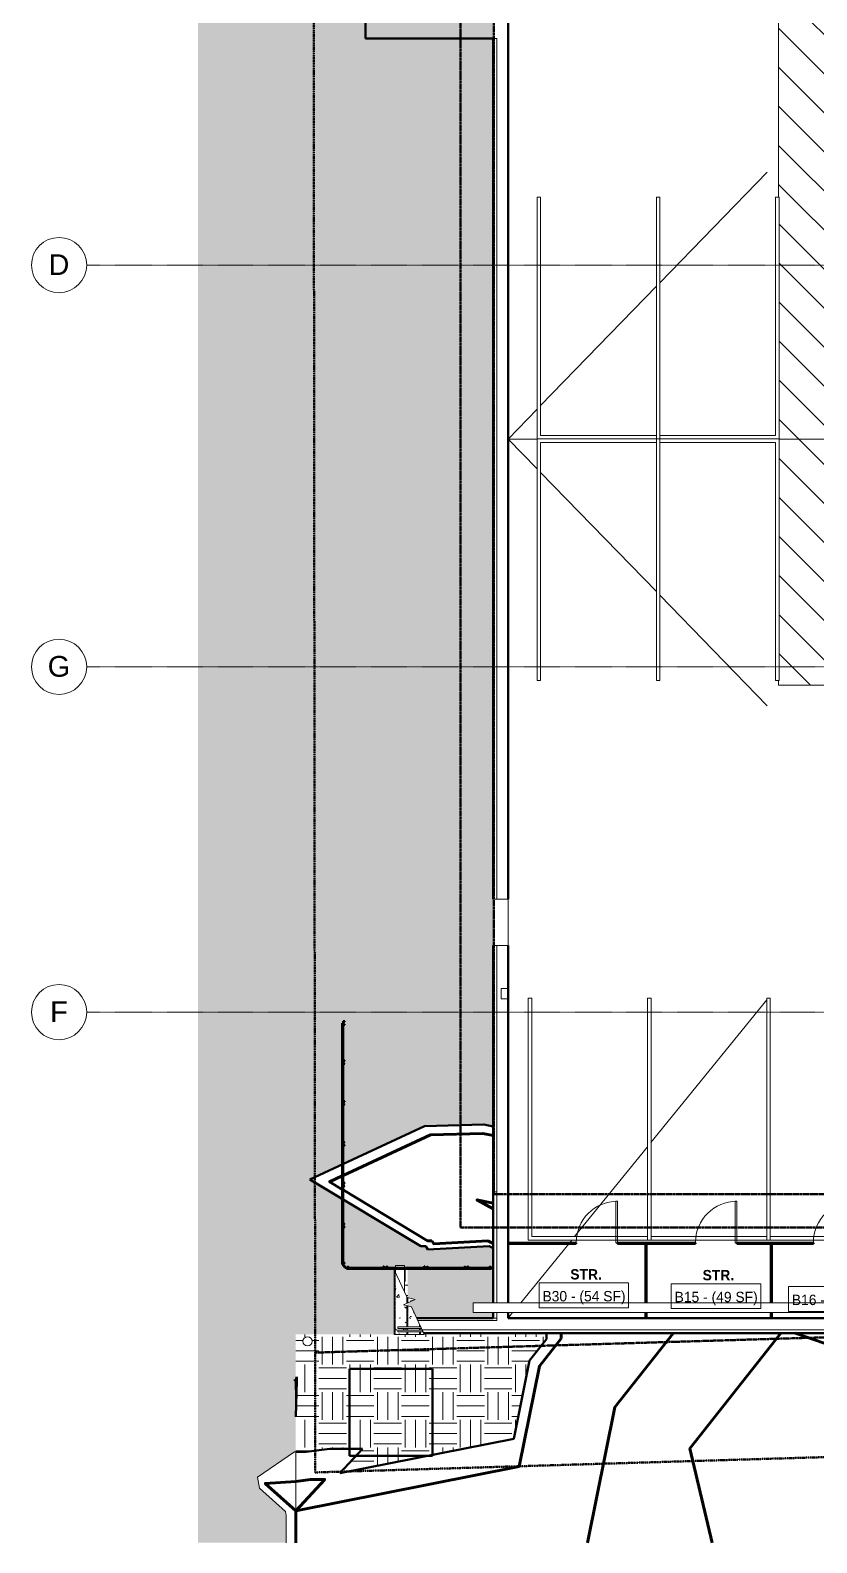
# Model space of a CAD drawing. Header units: inches. Extents: x -4235 to -464, y 9706 to 12365.
# Drawn here: x -4235 to -3551, y 9706 to 11020 of the extents above; entities that cross this region are included whole.
import ezdxf

# ---------------------------------------------------------------- set-up
doc = ezdxf.new("R2010")
doc.units = ezdxf.units.IN
doc.header["$MEASUREMENT"] = 0
for name, pattern in [('Dash 1_16_', [0.125, 0.0625, -0.0625]), ('Double Dash 3_8_', [1, 0.375, -0.125, 0.125, -0.125, 0.125, -0.125]), ('Grid Line 1_2_', [0.875, 0.5, -0.125, 0.125, -0.125]), ('Overhead 1_16_', [0.101562, 0.0625, -0.039062])]:
    doc.linetypes.add(name, pattern=pattern)
for name, color, linetype, lineweight in [('0-1', 7, 'Continuous', 5), ('0-2', 7, 'Continuous', 9), ('A-AREA-IDEN', 2, 'Continuous', 9), ('A-DOOR-2', 7, 'Continuous', 9), ('A-FLOR-1', 7, 'Continuous', 9), ('A-FLOR-4', 71, 'Continuous', 13), ('A-FLOR-5', 192, 'Continuous', 9), ('A-FLOR-7', 192, 'Continuous', 50), ('A-FLOR-HRAL', 11, 'Continuous', 9), ('A-FLOR-PATT-1', 9, 'Continuous', 9), ('A-GENM-1', 7, 'Continuous', 9), ('A-GLAZ-CURT', 52, 'Continuous', 9), ('A-GLAZ-CURT-1', 52, 'Continuous', 50), ('A-GLAZ-CWMG', 51, 'Continuous', 9), ('A-GLAZ-CWMG-4', 51, 'Continuous', 50), ('A-WALL', 113, 'Continuous', 13), ('C-BLDG-PADS-1', 10, 'Continuous', 9), ('C-PROP-LINE', 91, 'Double Dash 3_8_', 50), ('C-PROP-LINE-1', 91, 'Dash 1_16_', 50), ('C-TOPO', 7, 'Continuous', 9), ('C-TOPO-1', 9, 'Continuous', 9), ('C-TOPO-2', 250, 'Continuous', 50), ('C-TOPO-3', 10, 'Continuous', 9), ('C-TOPO-4', 254, 'Continuous', 9), ('C-TOPO-MAJR-1', 253, 'Continuous', 70), ('E-FIRE', 2, 'Continuous', 9), ('E-LITE-EQPM', 33, 'Continuous', 9), ('P-PIPE-1', 7, 'Continuous', 9), ('S-FNDN-1', 250, 'Continuous', 50), ('S-FNDN-2', 254, 'Continuous', 9), ('S-FNDN-3', 10, 'Continuous', 9), ('S-FNDN-5', 32, 'Continuous', 50), ('S-FNDN-6', 32, 'Continuous', 9), ('S-GRID-1', 1, 'Grid Line 1_2_', 9), ('S-GRID-IDEN', 1, 'Continuous', 9), ('S-STRS', 31, 'Continuous', 9), ('S-STRS-6', 9, 'Continuous', 9), ('S-STRS-7', 31, 'Overhead 1_16_', 9), ('S-STRS-MBND', 31, 'Continuous', 9)]:
    doc.layers.add(name, color=color, linetype=linetype, lineweight=lineweight)
doc.styles.add('Arial', font='arial.ttf', dxfattribs={"height": 18})
doc.styles.add('Century Gothic', font='ufonts.com_century-gothic.ttf', dxfattribs={"height": 9})
doc.styles.add('Century Gothic_B', font='GOTHICB.TTF', dxfattribs={"height": 9})
pattern_1 = [(0, (0, 0), (24, 24), [24, -24]), (0, (0, 9), (24, 24), [24, -24]), (0, (0, 18), (24, 24), [24, -24]), (90, (3, 21), (-24, 24), [24, -24]), (90, (12, 21), (-24, 24), [24, -24]), (90, (21, 21), (-24, 24), [24, -24])]
pattern_2 = [(50, (0, 0), (27.5427, -2.40992), [2.88, -31.68]), (355, (0, 0), (-5.327844, 28.884266), [2.304, -25.344]), (100.451, (2.295, -0.2), (22.215316, 26.47393), [2.448, -26.924]), (46.184, (0, 7.68), (40.98187, -6.35642), [4.32, -47.52]), (96.636, (3.415, 7.15), (35.89075, 37.40619), [3.671, -40.386]), (351.184, (0, 7.68), (35.89097, 37.40622), [3.456, -38.016]), (21, (3.84, 5.76), (22.921036, -15.46073), [2.88, -31.68]), (326, (3.84, 5.76), (9.34353, 27.84574), [2.304, -25.344]), (71.451, (5.75, 4.472), (32.26477, 12.38442), [2.448, -26.924]), (37.5, (0, 0), (0.466855, 12.782707), [1.267, -23.77, 1.267, -24.461, -25.44]), (37.5, (0, 0), (0.466855, 12.782707), [-50.765, 1.267, -24.173]), (7.5, (0, 0), (10.10159, 15.14509), [1.267, -13.402, 1.267, -23.194, -9.696]), (7.5, (0, 0), (10.10159, 15.14509), [-39.13, 1.267, -8.429]), (327.5, (-8.563, 0), (20.499161, -0.86578), [1.267, -8.333, 1.267, -28.685, -39.744]), (327.5, (-8.563, 0), (20.499161, -0.86578), [-39.552, 1.267, -38.477]), (317.5, (-12.403, 0), (22.39478, 3.844288), [1.267, -11.213, 1.267, -18.624, -28.224]), (317.5, (-12.403, 0), (22.39478, 3.844288), [-32.371, 1.267, -26.957])]

# ---------------------------------------------------------------- blocks, each defined once
blk = doc.blocks.new('CTR  - Topography_rvt-1-BACKGROUND - BASEMENT')
at = {"layer": 'C-TOPO-1'}
h = blk.add_hatch(dxfattribs=at)
h.set_pattern_fill('FP_1', color=256, style=0, pattern_type=2)
h.set_pattern_definition(pattern_1)
h.paths.add_polyline_path([(-3918.3, 9943.2), (-3917.3, 9941), (-3917.3, 9943.2)], flags=0)
h.paths.add_polyline_path([(-4064.2, 9706.2), (-4012.4, 9706.2), (-4012.4, 9729.9), (-4012.8, 9733.3), (-4035.5, 9753.6), (-4037.2, 9763.1), (-4004.9, 9785.2), (-4004, 9785.2), (-4004, 9815.7), (-4004.4, 9846.5), (-4005.6, 9847.6), (-4004, 9847.6), (-4004, 9887.2), (-3918.3, 9887.2), (-3918.3, 9943.2), (-4004.2, 9943.2), (-4004.2, 10159.2), (-3957.2, 10159.2), (-3957.2, 10215.2), (-4004.2, 10215.2), (-4004.2, 10819), (-3945.2, 10819), (-3945.2, 10875), (-4004.2, 10875), (-4004.2, 11253), (-3943.3, 11253), (-3943.3, 11231.1), (-3883.3, 11231.1), (-3883.3, 11311), (-3949.1, 11311), (-3949.1, 11435), (-4004.2, 11435), (-4004.2, 11548.6), (-3832.3, 11548.6), (-3832.3, 11835.2), (-3902.7, 11835.2), (-3902.7, 12112.6), (-4004.2, 12112.6), (-4004.2, 12148.8), (-4002.3, 12169.7), (-3996.9, 12189.9), (-3988.1, 12208.8), (-3976.1, 12226), (-3961.3, 12240.8), (-3944.2, 12252.8), (-3925.2, 12261.6), (-3905, 12267), (-3884.2, 12268.8), (-3687.3, 12268.8), (-3687.3, 12224.4), (-3631.3, 12224.4), (-3631.3, 12268.8), (-3144.3, 12268.8), (-3144.3, 12224.4), (-3088.3, 12224.4), (-3088.3, 12268.8), (-2716.3, 12268.8), (-2716.3, 12224.4), (-2632.3, 12224.4), (-2632.3, 12268.8), (-2360.9, 12268.8), (-2360.9, 12224.4), (-2304.9, 12224.4), (-2304.9, 12268.8), (-1999.3, 12268.8), (-1999.3, 12141.4), (-1943.3, 12141.4), (-1943.3, 12268.8), (-501, 12268.8), (-501, 12364.8), (-552.8, 12364.8), (-552.8, 12328.6), (-4004.2, 12328.6), (-4004.2, 12364.8), (-4064.2, 12364.8), (-4064.2, 12328.6), (-4089, 12328.6), (-4089, 12268.6), (-4064.2, 12268.6), (-4064.2, 11771.4), (-4089, 11771.4), (-4089, 11551.6), (-4064.2, 11551.6), (-4064.2, 9729.3)], flags=0)
h = blk.add_hatch(dxfattribs=at)
h.set_pattern_fill('FP_1', color=256, style=0, pattern_type=2)
h.set_pattern_definition(pattern_1)
h.paths.add_polyline_path([(-4089, 9706.2), (-4064.2, 9706.2), (-4064.2, 11551.6), (-4089, 11551.6), (-4089, 9707.1)], flags=0)
h = blk.add_hatch(dxfattribs=at)
h.set_pattern_fill('FP_1', color=256, style=0, pattern_type=2)
h.set_pattern_definition(pattern_1)
h.paths.add_polyline_path([(-3892.7, 9901.2), (-3832.3, 9901.2), (-3832.3, 9906.1), (-3849.7, 9906.1), (-3849.7, 9906.6), (-3849.7, 9910.4), (-3849.7, 9914.7), (-3832.3, 9914.7), (-3832.3, 9962.1), (-3835.7, 9963.9), (-3889, 9960.9), (-3891, 9963.8), (-3895.2, 9963.9), (-3991.6, 10021.9), (-3892.1, 10068), (-3840.6, 10069.5), (-3832.3, 10067.8), (-3832.3, 11548.6), (-4004.2, 11548.6), (-4004.2, 11435), (-3949.1, 11435), (-3949.1, 11311), (-3883.3, 11311), (-3883.3, 11231.1), (-3943.3, 11231.1), (-3943.3, 11253), (-4004.2, 11253), (-4004.2, 10875), (-3945.2, 10875), (-3945.2, 10819), (-4004.2, 10819), (-4004.2, 10215.2), (-3957.2, 10215.2), (-3957.2, 10159.2), (-4004.2, 10159.2), (-4004.2, 9943.2), (-3917.3, 9943.2), (-3917.3, 9947.2), (-3909.3, 9947.2), (-3909.3, 9943.2), (-3906.6, 9943.2), (-3906.6, 9919.1), (-3900.2, 9917.6), (-3906.6, 9914.6), (-3906.6, 9911.9), (-3903.4, 9911.1), (-3898.7, 9901.2), (-3896.3, 9901.2)], flags=0)
h = blk.add_hatch(dxfattribs=at)
h.set_pattern_fill('FP_1', color=256, style=0, pattern_type=2)
h.set_pattern_definition(pattern_1)
h.paths.add_polyline_path([(-3906.6, 9911.9), (-3906.6, 9914.6), (-3909.3, 9913.3), (-3909.3, 9912.6), (-3907.3, 9912.1)], flags=0)
h.paths.add_polyline_path([(-3906.6, 9919.1), (-3906.6, 9943.2), (-3909.3, 9943.2), (-3909.3, 9923.8), (-3907.2, 9919.3)], flags=0)
h = blk.add_hatch(dxfattribs=at)
h.set_pattern_fill('FP_1', color=256, style=0, pattern_type=2)
h.set_pattern_definition(pattern_1)
h.paths.add_polyline_path([(-3965.6, 9766.7), (-3814.4, 9796.6), (-3800.8, 9864.5), (-3786.1, 9883.1), (-3786.1, 9888.2), (-3892.7, 9888.2), (-3892.2, 9887.2), (-4004, 9887.2), (-4004, 9847.6), (-4002.9, 9850.3), (-4004, 9815.7), (-4004, 9785.2), (-3994.9, 9785.2), (-3974.2, 9787.9), (-3945.9, 9787.9)], flags=0)
h.paths.add_polyline_path([(-3993.7, 9877.2), (-3994.8, 9877.4), (-3995.7, 9877.7), (-3996.5, 9878.4), (-3997.2, 9879.2), (-3997.6, 9880.2), (-3997.7, 9881.2), (-3997.6, 9882.2), (-3997.2, 9883.2), (-3996.5, 9884), (-3995.7, 9884.7), (-3994.8, 9885.1), (-3993.7, 9885.2), (-3992.6, 9885), (-3991.7, 9884.7), (-3990.9, 9884), (-3990.3, 9883.2), (-3989.9, 9882.2), (-3989.7, 9881.2), (-3989.9, 9880.2), (-3990.3, 9879.2), (-3990.9, 9878.4), (-3991.7, 9877.7), (-3992.7, 9877.3)], flags=0)
at = {"layer": 'C-BLDG-PADS-1'}
for p, q in [((-3832.3, 10165.7), (-3832.3, 10067.8)), ((-3909.3, 9947.2), (-3917.3, 9947.2)), ((-3917.3, 9947.2), (-3917.3, 9944.9)), ((-3917.3, 9944.2), (-3917.3, 9941)), ((-3892.7, 9888.2), (-3291.9, 9888.2))]:
    blk.add_line(p, q, dxfattribs=at)
at = {"layer": 'C-TOPO'}
for p, q in [((-3892.1, 10068), (-3991.6, 10021.9)), ((-3840.6, 10069.5), (-3892.1, 10068)), ((-3840.6, 10069.5), (-3832.3, 10067.8)), ((-3895.2, 9963.9), (-3991.6, 10021.9)), ((-3891, 9963.8), (-3895.2, 9963.9)), ((-3889, 9960.9), (-3891, 9963.8)), ((-3835.7, 9963.9), (-3889, 9960.9)), ((-3832.3, 9962.1), (-3835.7, 9963.9)), ((-3800.8, 9864.5), (-3786.1, 9883.1)), ((-3786.1, 9883.1), (-3786.1, 9888.2)), ((-3800.8, 9864.5), (-3814.4, 9796.6)), ((-4005.6, 9847.6), (-4004, 9847.6)), ((-4005.6, 9847.6), (-4004.4, 9846.5)), ((-4004.4, 9846.5), (-4004, 9815.7)), ((-4002.9, 9850.3), (-4004, 9847.6)), ((-4004, 9846.7), (-4004, 9847.6)), ((-4004, 9847.6), (-4004, 9846.7)), ((-4003, 9847.1), (-4004, 9815.7)), ((-4004, 9846.7), (-4004, 9815.7)), ((-4004, 9846.7), (-4004, 9815.7)), ((-4003, 9847.3), (-4002.9, 9850.3)), ((-4003, 9847.3), (-4003, 9847.1)), ((-3814.4, 9796.6), (-3965.6, 9766.7)), ((-4004.9, 9785.2), (-4037.2, 9763.1)), ((-4004.9, 9785.2), (-4004, 9785.2)), ((-3994.9, 9785.2), (-4004, 9785.2)), ((-4004, 9774.2), (-4004, 9785.2)), ((-4004, 9774.2), (-4004, 9785.2)), ((-3974.2, 9787.9), (-3994.9, 9785.2)), ((-3945.9, 9787.9), (-3974.2, 9787.9)), ((-3965.6, 9766.7), (-3945.9, 9787.9)), ((-4004, 9740.5), (-4004, 9774.2)), ((-4004, 9774.2), (-4004, 9740.5)), ((-4037.2, 9763.1), (-4035.5, 9753.6)), ((-4012.8, 9733.3), (-4035.5, 9753.6)), ((-4004, 9734), (-4004, 9740.5)), ((-4004, 9740.5), (-4004, 9734)), ((-4012.4, 9729.9), (-4012.8, 9733.3)), ((-4012.4, 9706.2), (-4012.4, 9729.9)), ((-4004, 9706.2), (-4004, 9734)), ((-4004, 9706.2), (-4004, 9734))]:
    blk.add_line(p, q, dxfattribs=at)
at = {"layer": 'C-TOPO-2'}
for p, q in [((-3991.6, 10021.9), (-3892.1, 10068)), ((-3892.1, 10068), (-3840.6, 10069.5)), ((-3840.6, 10069.5), (-3832.3, 10067.8)), ((-3895.2, 9963.9), (-3991.6, 10021.9)), ((-3891, 9963.8), (-3895.2, 9963.9)), ((-3889, 9960.9), (-3891, 9963.8)), ((-3835.7, 9963.9), (-3889, 9960.9)), ((-3832.3, 9962.1), (-3835.7, 9963.9)), ((-3786.1, 9883.1), (-3800.8, 9864.5)), ((-3786.1, 9888.2), (-3786.1, 9883.1)), ((-3800.8, 9864.5), (-3814.4, 9796.6)), ((-4002.9, 9850.3), (-4004, 9847.6)), ((-4004, 9815.7), (-4003, 9847.1)), ((-4003, 9847.3), (-4002.9, 9850.3)), ((-4003, 9847.1), (-4003, 9847.3)), ((-3814.4, 9796.6), (-3965.6, 9766.7)), ((-3994.9, 9785.2), (-4004, 9785.2)), ((-3974.2, 9787.9), (-3994.9, 9785.2)), ((-3945.9, 9787.9), (-3974.2, 9787.9)), ((-3965.6, 9766.7), (-3945.9, 9787.9))]:
    blk.add_line(p, q, dxfattribs=at)
at = {"layer": 'C-TOPO-3'}
for p, q in [((-3662.3, 9888.2), (-3689.3, 9888.2)), ((-3582.2, 9888.2), (-3662.3, 9888.2)), ((-3579.1, 9888.2), (-3582.2, 9888.2)), ((-3579.1, 9888.2), (-3569.7, 9888.2)), ((-3432.7, 9888.2), (-3569.7, 9888.2))]:
    blk.add_line(p, q, dxfattribs=at)
at = {"layer": 'C-TOPO-4'}
for p, q in [((-3832.3, 10067.8), (-3832.3, 9998)), ((-3832.3, 9962.1), (-3832.3, 9998)), ((-3689.3, 9888.2), (-3786.1, 9888.2))]:
    blk.add_line(p, q, dxfattribs=at)
at = {"layer": 'C-TOPO-MAJR-1'}
for p, q in [((-3837, 9968.6), (-3832.3, 9966.2)), ((-3773.2, 9883.7), (-3773.2, 9888.2)), ((-3676.3, 9888.2), (-3676.3, 9887.6)), ((-3391.1, 9826.6), (-3569.7, 9888.2)), ((-4004, 9734), (-3809.6, 9772.5))]:
    blk.add_line(p, q, dxfattribs=at)
at = {"layer": 'C-TOPO-MAJR-1', "flags": 128}
for points in [[(-3832.3, 10060), (-3841.3, 10061.8), (-3886.8, 10060.5), (-3962.8, 10025.2)], [(-3963.6, 10024.9), (-3974.5, 10019.8), (-3963.6, 10013.2)], [(-3962.8, 10012.8), (-3889.5, 9968.6), (-3885.8, 9968.5)], [(-3832.3, 10001.1), (-3846.5, 10004), (-3832.3, 9996.4)], [(-3885.8, 9968.5), (-3884, 9966), (-3837, 9968.6)], [(-3809.6, 9772.5), (-3792.1, 9859.7), (-3773.2, 9883.7)], [(-3676.3, 9887.6), (-3726.7, 9823.9), (-3750.3, 9706.2)], [(-3582.2, 9888.2), (-3661.3, 9788), (-3642.1, 9706.2)], [(-4004, 9706.2), (-4004, 9734), (-4030.5, 9757.7), (-4004, 9759.5)], [(-4004, 9706.2), (-4004, 9734), (-3978.7, 9761.2), (-3991, 9761.2), (-4004, 9759.5)]]:
    blk.add_lwpolyline(points, dxfattribs=at)
blk = doc.blocks.new('Parking_Stall_Multiple - STANDARD-2216199-BACKGROUND - BASEMENT')
at = {"layer": 'A-GENM-1'}
for p, q in [((210, 314), (0, 314)), ((0, 314), (0, 207.3)), ((3, 210.3), (3, 311)), ((3, 311), (210, 311)), ((210, 311), (210, 314)), ((210, 210.3), (0, 210.3)), ((0, 210.3), (0, 103.7)), ((210, 210.3), (3, 210.3)), ((210, 207.3), (210, 210.3)), ((210, 207.3), (210, 210.3)), ((0, 207.3), (210, 207.3)), ((3, 106.7), (3, 207.3)), ((3, 207.3), (210, 207.3)), ((210, 106.7), (0, 106.7)), ((0, 106.7), (0, 0)), ((210, 106.7), (3, 106.7)), ((210, 103.7), (210, 106.7)), ((210, 103.7), (210, 106.7)), ((0, 103.7), (210, 103.7)), ((3, 3), (3, 103.7)), ((3, 103.7), (210, 103.7)), ((210, 3), (3, 3)), ((210, 0), (210, 3)), ((0, 0), (190, 0)), ((206, 0), (210, 0))]:
    blk.add_line(p, q, dxfattribs=at)
blk = doc.blocks.new('Parking_Stall_Multiple - STANDARD-2223158-BACKGROUND - BASEMENT')
at = {"layer": 'A-GENM-1'}
for p, q in [((210, 0), (0, 0)), ((0, 0), (0, -106.7)), ((210, -3), (210, 0)), ((3, -103.7), (3, -3)), ((3, -3), (210, -3)), ((210, -103.7), (0, -103.7)), ((0, -103.7), (0, -210.3)), ((210, -103.7), (3, -103.7)), ((210, -106.7), (210, -103.7)), ((210, -106.7), (210, -103.7)), ((0, -106.7), (210, -106.7)), ((3, -207.3), (3, -106.7)), ((3, -106.7), (210, -106.7)), ((210, -207.3), (3, -207.3)), ((210, -210.3), (210, -207.3)), ((0, -210.3), (210, -210.3))]:
    blk.add_line(p, q, dxfattribs=at)
blk = doc.blocks.new('Parking_Stall_Multiple - STANDARD-2223028-BACKGROUND - BASEMENT')
at = {"layer": 'A-GENM-1'}
for p, q in [((210, 210.3), (0, 210.3)), ((0, 210.3), (0, 103.7)), ((210, 207.3), (210, 210.3)), ((3, 106.7), (3, 207.3)), ((3, 207.3), (210, 207.3)), ((210, 106.7), (0, 106.7)), ((0, 106.7), (0, 0)), ((210, 106.7), (3, 106.7)), ((210, 103.7), (210, 106.7)), ((210, 103.7), (210, 106.7)), ((0, 103.7), (210, 103.7)), ((3, 3), (3, 103.7)), ((3, 103.7), (210, 103.7)), ((210, 3), (3, 3)), ((210, 0), (210, 3)), ((0, 0), (210, 0))]:
    blk.add_line(p, q, dxfattribs=at)
blk = doc.blocks.new('CHAINLINK GATE - CHAINLINK GATE-2199385-BACKGROUND - BASEMENT')
at = {"layer": 'A-DOOR-2'}
for p, q in [((16.5, 36.5), (18, 36.5)), ((16.5, 0.5), (16.5, 36.5)), ((18, 0.5), (18, 36.5)), ((16.5, 0.5), (18, 0.5))]:
    blk.add_line(p, q, dxfattribs=at)
blk.add_arc((18, 0.5), 36, 90, 180, dxfattribs=at)
blk = doc.blocks.new('CTR - 1st Phase - Common Walls_rvt-1-BACKGROUND - BASEMENT')
at = {"layer": 'A-FLOR-PATT-1'}
h = blk.add_hatch(dxfattribs=at)
h.set_pattern_fill('FP_2', color=256, style=0, pattern_type=2)
h.set_pattern_definition([(315, (-3536.324, 10906.164), (16.9706, 16.9706), [])])
h.paths.add_polyline_path([(-3488.3, 10451.1), (-3488.3, 10459.2), (-3489.3, 10459.2), (-3489.3, 10475.2), (-3488.3, 10475.2), (-3488.3, 10808.2), (-3489.3, 10808.2), (-3489.3, 10824.2), (-3488.3, 10824.2), (-3488.3, 11274.2), (-3489.3, 11274.2), (-3489.3, 11290.2), (-3488.3, 11290.2), (-3488.3, 11361.2), (-3581.3, 11361.2), (-3581.3, 11145.2), (-3584.3, 11145.2), (-3584.3, 10875.2), (-3583.8, 10875.2), (-3583.8, 10455.2), (-3584.3, 10455.2), (-3584.3, 10451.1), (-3583.8, 10451.1)], flags=0)
at = {"layer": 'A-FLOR-1'}
for p, q in [((-3584.3, 11145.2), (-3584.3, 10875.2)), ((-3584.3, 10455.2), (-3584.3, 10451.1)), ((-3584.3, 10451.1), (-3488.3, 10451.1))]:
    blk.add_line(p, q, dxfattribs=at)
at = {"layer": 'P-PIPE-1'}
for p, q in [((-2802.4, 9914.7), (-3849.7, 9914.7)), ((-3849.7, 9906.1), (-2802.4, 9906.1))]:
    blk.add_line(p, q, dxfattribs=at)
for start_param, end_param in [(0, 1.570796), (1.570796, 3.141593)]:
    blk.add_ellipse((-3849.7, 9910.4), major_axis=(0, 4.31), ratio=0.010416, start_param=start_param, end_param=end_param, dxfattribs=at)
at = {"layer": 'S-FNDN-1'}
for p, q in [((-3760.2, 9966.9), (-3819.3, 9966.9)), ((-3819.3, 9966.9), (-3819.3, 9965.9)), ((-3819.3, 9965.9), (-3760.2, 9965.9)), ((-3760.2, 9965.9), (-3760.2, 9966.9)), ((-3656.5, 9966.9), (-3724.2, 9966.9)), ((-3724.2, 9966.9), (-3724.2, 9965.9)), ((-3724.2, 9965.9), (-3700, 9965.9)), ((-3700, 9965.9), (-3700, 9914.7)), ((-3699, 9965.9), (-3656.5, 9965.9)), ((-3699, 9914.7), (-3699, 9965.9)), ((-3656.5, 9965.9), (-3656.5, 9966.9)), ((-3554, 9966.9), (-3620.5, 9966.9)), ((-3620.5, 9966.9), (-3620.5, 9965.9)), ((-3620.5, 9965.9), (-3591, 9965.9)), ((-3591, 9965.9), (-3591, 9914.7)), ((-3590, 9965.9), (-3554, 9965.9)), ((-3590, 9914.7), (-3590, 9965.9)), ((-3554, 9965.9), (-3554, 9966.9)), ((-3700, 9906.1), (-3700, 9901.2)), ((-3700, 9901.2), (-3699, 9901.2)), ((-3699, 9901.2), (-3699, 9906.1)), ((-3591, 9906.1), (-3591, 9901.2)), ((-3591, 9901.2), (-3590, 9901.2)), ((-3590, 9901.2), (-3590, 9906.1))]:
    blk.add_line(p, q, dxfattribs=at)
at = {"layer": 'S-FNDN-2'}
for p, q in [((-3760.2, 9966.9), (-3819.3, 9966.9)), ((-3819.3, 9965.9), (-3760.2, 9965.9)), ((-3760.2, 9966.9), (-3760.2, 9965.9)), ((-3724.2, 9965.9), (-3724.2, 9966.9)), ((-3656.5, 9966.9), (-3724.2, 9966.9)), ((-3724.2, 9965.9), (-3700, 9965.9)), ((-3700, 9965.9), (-3700, 9914.7)), ((-3699, 9965.9), (-3656.5, 9965.9)), ((-3699, 9914.7), (-3699, 9965.9)), ((-3656.5, 9966.9), (-3656.5, 9965.9)), ((-3620.5, 9965.9), (-3620.5, 9966.9)), ((-3554, 9966.9), (-3620.5, 9966.9)), ((-3620.5, 9965.9), (-3591, 9965.9)), ((-3591, 9965.9), (-3591, 9914.7)), ((-3590, 9965.9), (-3554, 9965.9)), ((-3590, 9914.7), (-3590, 9965.9)), ((-3554, 9966.9), (-3554, 9965.9)), ((-3700, 9906.1), (-3700, 9901.2)), ((-3699, 9901.2), (-3699, 9906.1)), ((-3591, 9906.1), (-3591, 9901.2)), ((-3590, 9901.2), (-3590, 9906.1))]:
    blk.add_line(p, q, dxfattribs=at)
at = {"layer": 'S-FNDN-3'}
for p, q in [((-3819.3, 9965.9), (-3819.3, 9966.9)), ((-3699, 9901.2), (-3700, 9901.2)), ((-3590, 9901.2), (-3591, 9901.2))]:
    blk.add_line(p, q, dxfattribs=at)
at = {"layer": '0-2'}
for name, p, rotation in [('Parking_Stall_Multiple - STANDARD-2223028-BACKGROUND - BASEMENT', (-3583.8, 10665.2), 89.99999999999953), ('Parking_Stall_Multiple - STANDARD-2223158-BACKGROUND - BASEMENT', (-3583.8, 10665.2), 270.0000000000005), ('Parking_Stall_Multiple - STANDARD-2216199-BACKGROUND - BASEMENT', (-3487.8, 9969.2), 89.99999999999953)]:
    blk.add_blockref(name, p, dxfattribs=dict(at, rotation=rotation))
for p in [(-3742.2, 9966.4), (-3638.5, 9966.4), (-3536, 9966.4)]:
    blk.add_blockref('CHAINLINK GATE - CHAINLINK GATE-2199385-BACKGROUND - BASEMENT', p, dxfattribs=at)
blk = doc.blocks.new('Pathway_Cooper_McGraw-Edison _BSC-BRC_Round - Pathway_Cooper_McGraw-Edison _BSC-BRC_Round-2028611-BACKGROUND - BASEMENT')
at = {"layer": 'E-LITE-EQPM'}
for start, end in [(360, 180), (180, 360)]:
    blk.add_arc((0, 0), 4, start, end, dxfattribs=at)
blk = doc.blocks.new('104416 - Fire Extinguishers - Wall - Class A - Light - 2A-2804394-BACKGROUND - BASEMENT')
at = {"layer": 'E-FIRE'}
for p, q in [((13.2, 6.8), (13.2, 6.5)), ((23.2, 6.8), (13.2, 6.8)), ((13.2, 6.8), (23.2, 6.8)), ((13.2, 6.8), (13.2, 6.5)), ((23.2, 6.5), (13.2, 6.5)), ((13.6, 6.5), (22.8, 6.5)), ((13.6, 0.5), (13.6, 6.5)), ((22.8, 0.5), (13.6, 0.5)), ((14.4, 6.8), (14.4, 7)), ((14.4, 7), (14.8, 7)), ((14.4, 6.8), (14.4, 7)), ((14.8, 7), (15, 7)), ((14.8, 6.8), (14.8, 7)), ((15, 7), (15.1, 7)), ((15, 6.8), (15, 7)), ((15.1, 7), (15.2, 7)), ((15.1, 6.8), (15.1, 7)), ((15.2, 7), (15.5, 7)), ((15.2, 6.8), (15.2, 7)), ((15.5, 7), (15.7, 7)), ((15.5, 6.8), (15.5, 7)), ((15.7, 7), (15.9, 7)), ((15.7, 6.8), (15.7, 7)), ((15.9, 6.8), (15.9, 7)), ((15.9, 7), (15.9, 7)), ((15.9, 6.8), (15.9, 7)), ((15.9, 6.8), (15.9, 7)), ((22.8, 6.5), (22.8, 0.5)), ((23.2, 6.5), (23.2, 6.8)), ((23.2, 6.5), (23.2, 6.8))]:
    blk.add_line(p, q, dxfattribs=at)
blk = doc.blocks.new('Horizontal_Siding - Horizontal_Siding-2855037-BACKGROUND - BASEMENT')
at = {"layer": 'A-GLAZ-CURT-1'}
for p, q in [((17, -1.5), (-17, -1.5)), ((-17, -1.5), (-17, -2.2)), ((-17, -2.2), (17, -2.2)), ((17, -2.2), (17, -1.5))]:
    blk.add_line(p, q, dxfattribs=at)
blk = doc.blocks.new('Horizontal_Siding - Horizontal_Siding-2855038-BACKGROUND - BASEMENT')
at = {"layer": 'A-GLAZ-CURT-1'}
for p, q in [((17.7, -1.5), (-17.7, -1.5)), ((-17.7, -1.5), (-17.7, -2.2)), ((-17.7, -2.2), (17.7, -2.2)), ((17.7, -2.2), (17.7, -1.5))]:
    blk.add_line(p, q, dxfattribs=at)
blk = doc.blocks.new('Rectangular Mullion - RAILING POST-2669755-BACKGROUND - BASEMENT')
at = {"layer": 'A-GLAZ-CWMG-4'}
for p, q in [((-1.5, 0), (-1.5, 1.5)), ((-1.5, 1.5), (1.5, 1.5)), ((-1.2, 1.2), (-1.3, 0.2)), ((1.2, 1.2), (-1.2, 1.2)), ((1.3, 0.2), (1.2, 1.2)), ((1.5, 1.5), (1.5, 0))]:
    blk.add_line(p, q, dxfattribs=at)
for centre, radius, start, end in [((-1.5, 0.2), 0.21, 270, 0.528), ((1.5, 0.2), 0.211, 179.472, 270)]:
    blk.add_arc(centre, radius, start, end, dxfattribs=at)
blk = doc.blocks.new('Rectangular Mullion - RAILING POST-2680127-BACKGROUND - BASEMENT')
at = {"layer": 'A-GLAZ-CWMG-4'}
for p, q in [((-3, 0), (-3, 1.5)), ((-3, 1.5), (0, 1.5)), ((-2.7, 1.2), (-2.8, 0.2)), ((-0.3, 1.2), (-2.7, 1.2)), ((-0.2, 0.2), (-0.3, 1.2)), ((0, 1.5), (0, 0))]:
    blk.add_line(p, q, dxfattribs=at)
for centre, radius, start, end in [((-3, 0.2), 0.21, 270, 0.528), ((0, 0.2), 0.211, 179.472, 270)]:
    blk.add_arc(centre, radius, start, end, dxfattribs=at)
blk = doc.blocks.new('Rectangular Mullion - RAILING POST-2806293-BACKGROUND - BASEMENT')
at = {"layer": 'A-GLAZ-CWMG-4'}
for p, q in [((0, 1.5), (-3, 1.5)), ((-3, 1.5), (-3, 0)), ((-2.8, 0.2), (-2.7, 1.2)), ((-2.7, 1.2), (-0.3, 1.2)), ((-0.3, 1.2), (-0.2, 0.2)), ((0, 0), (0, 1.5))]:
    blk.add_line(p, q, dxfattribs=at)
for centre, start, end in [((-3, 0.2), 270, 0.528), ((0, 0.2), 179.472, 270)]:
    blk.add_arc(centre, 0.21, start, end, dxfattribs=at)
blk = doc.blocks.new('Railing - Railing-2829184-BACKGROUND - BASEMENT')
at = {"layer": 'A-FLOR-HRAL'}
for p, q in [((-3915.3, 9892.2), (-3915.3, 9893.7)), ((-3895.2, 9893.7), (-3915.3, 9893.7)), ((-3894.5, 9892.2), (-3915.3, 9892.2)), ((-3915.3, 9889.4), (-3915.3, 9890.9)), ((-3894, 9890.9), (-3915.3, 9890.9)), ((-3893.3, 9889.4), (-3915.3, 9889.4)), ((-3894.5, 9892.2), (-3895.2, 9893.7)), ((-3894.5, 9892.2), (-3895.2, 9893.7)), ((-3894.5, 9892.2), (-3895.2, 9893.7)), ((-3894.5, 9892.2), (-3895.2, 9893.7)), ((-3894.5, 9892.2), (-3895.2, 9893.7)), ((-3894.5, 9892.2), (-3895.2, 9893.7)), ((-3893.3, 9889.4), (-3894, 9890.9)), ((-3893.3, 9889.4), (-3894, 9890.9)), ((-3893.3, 9889.4), (-3894, 9890.9)), ((-3893.3, 9889.4), (-3894, 9890.9)), ((-3893.3, 9889.4), (-3894, 9890.9)), ((-3893.3, 9889.4), (-3894, 9890.9)), ((-3893.3, 9889.4), (-3894, 9890.9)), ((-3893.3, 9889.4), (-3894, 9890.9))]:
    blk.add_line(p, q, dxfattribs=at)
blk = doc.blocks.new('Horizontal_Siding - Horizontal_Siding-2854958-BACKGROUND - BASEMENT')
at = {"layer": 'A-GLAZ-CURT-1'}
for p, q in [((10.9, 2.2), (-10.9, 2.2)), ((-10.9, 2.2), (-10.9, 1.5)), ((-10.9, 1.5), (10.9, 1.5)), ((10.9, 1.5), (10.9, 2.2))]:
    blk.add_line(p, q, dxfattribs=at)
blk = doc.blocks.new('Horizontal_Siding - Horizontal_Siding-2854959-BACKGROUND - BASEMENT')
at = {"layer": 'A-GLAZ-CURT-1'}
for p, q in [((17.6, 2.2), (-17.6, 2.2)), ((-17.6, 2.2), (-17.6, 1.5)), ((-17.6, 1.5), (17.6, 1.5)), ((17.6, 1.5), (17.6, 2.2))]:
    blk.add_line(p, q, dxfattribs=at)
blk = doc.blocks.new('Horizontal_Siding - Horizontal_Siding-2854960-BACKGROUND - BASEMENT')
at = {"layer": 'A-GLAZ-CURT-1'}
for p, q in [((16.9, 2.2), (-16.9, 2.2)), ((-16.9, 2.2), (-16.9, 1.5)), ((-16.9, 1.5), (16.9, 1.5)), ((16.9, 1.5), (16.9, 2.2))]:
    blk.add_line(p, q, dxfattribs=at)
blk = doc.blocks.new('Rectangular Mullion - RAILING POST-2666421-BACKGROUND - BASEMENT')
at = {"layer": 'A-GLAZ-CWMG-4'}
for p, q in [((-1.5, -1.5), (-1.5, 0)), ((1.5, 0), (1.5, -1.5)), ((1.5, -1.5), (-1.5, -1.5)), ((-1.3, -0.2), (-1.2, -1.2)), ((-1.2, -1.2), (1.2, -1.2)), ((1.2, -1.2), (1.3, -0.2))]:
    blk.add_line(p, q, dxfattribs=at)
for centre, radius, start, end in [((-1.5, -0.2), 0.211, 359.472, 90), ((1.5, -0.2), 0.21, 90, 180.528)]:
    blk.add_arc(centre, radius, start, end, dxfattribs=at)
blk = doc.blocks.new('Rectangular Mullion - RAILING POST-2680133-BACKGROUND - BASEMENT')
at = {"layer": 'A-GLAZ-CWMG-4'}
for p, q in [((-3, -1.5), (-3, 0)), ((0, 0), (0, -1.5)), ((0, -1.5), (-3, -1.5)), ((-2.8, -0.2), (-2.7, -1.2)), ((-2.7, -1.2), (-0.3, -1.2)), ((-0.3, -1.2), (-0.2, -0.2))]:
    blk.add_line(p, q, dxfattribs=at)
for centre, start, end in [((-3, -0.2), 359.472, 90), ((0, -0.2), 90, 180.528)]:
    blk.add_arc(centre, 0.21, start, end, dxfattribs=at)
blk = doc.blocks.new('Rectangular Mullion - RAILING POST-2806290-BACKGROUND - BASEMENT')
at = {"layer": 'A-GLAZ-CWMG-4'}
for p, q in [((-3, 0), (-3, -1.5)), ((0, -1.5), (0, 0)), ((-3, -1.5), (0, -1.5)), ((-2.7, -1.2), (-2.8, -0.2)), ((-0.3, -1.2), (-2.7, -1.2)), ((-0.2, -0.2), (-0.3, -1.2))]:
    blk.add_line(p, q, dxfattribs=at)
for centre, start, end in [((-3, -0.2), 359.472, 90), ((0, -0.2), 90, 180.528)]:
    blk.add_arc(centre, 0.21, start, end, dxfattribs=at)
blk = doc.blocks.new('Family - ___-1878357-BACKGROUND - BASEMENT')
at = {"layer": 'C-PROP-LINE'}
for p, q in [((-3989.4, 12089.7), (-3987.3, 10009.1)), ((-3987.3, 10009.1), (-3987.2, 9980.2)), ((-3987.2, 9980.2), (-3987, 9767.3)), ((-3831.8, 9772), (-2096.4, 9823.9)), ((-3987, 9767.3), (-3860.7, 9771.1)), ((-3860.7, 9771.1), (-3831.8, 9772))]:
    blk.add_line(p, q, dxfattribs=at)
blk = doc.blocks.new('Family - ___-2835860-BACKGROUND - BASEMENT')
at = {"layer": 'C-PROP-LINE-1'}
for p, q in [((-3860.7, 9980.2), (-3860.7, 11434.4)), ((-2636.9, 9980.2), (-3860.7, 9980.2))]:
    blk.add_line(p, q, dxfattribs=at)
blk = doc.blocks.new('Family - ___-2835903-BACKGROUND - BASEMENT')
at = {"layer": 'C-PROP-LINE-1'}
for p, q in [((-3831.8, 10009.1), (-3831.8, 12089.7)), ((-2096.8, 10009.1), (-3831.8, 10009.1))]:
    blk.add_line(p, q, dxfattribs=at)
blk = doc.blocks.new('Family - ___-2835932-BACKGROUND - BASEMENT')
at = {"layer": 'C-PROP-LINE-1'}
for p, q in [((-3860.7, 9980.2), (-3860.7, 12118.6)), ((-2067.9, 9980.2), (-3860.7, 9980.2))]:
    blk.add_line(p, q, dxfattribs=at)
blk = doc.blocks.new('Family - ___-2855424-BACKGROUND - BASEMENT')
at = {"layer": 'C-PROP-LINE-1'}
blk.add_line((-3987.1, 9871.4), (-600.6, 9972.8), dxfattribs=at)
blk = doc.blocks.new('Grid - Grid Head - Circle-50561-BACKGROUND - BASEMENT')
at = {"layer": 'S-GRID-IDEN'}
for start, end in [(360, 180), (180, 360)]:
    blk.add_arc((0, 0), 0.25, start, end, dxfattribs=at)

msp = doc.modelspace()

# ---------------------------------------------------------------- hatches: boundary and pattern name
at = {"layer": 'S-STRS-6'}
h = msp.add_hatch(dxfattribs=at)
h.set_pattern_fill('FP_5', color=256, style=0, pattern_type=2)
h.set_pattern_definition(pattern_2)
h.paths.add_polyline_path([(-3915.3, 9887.2), (-3907.3, 9887.2), (-3907.3, 9889.4), (-3915.3, 9889.4), (-3915.3, 9890.9), (-3907.3, 9890.9), (-3907.3, 9892.2), (-3915.3, 9892.2), (-3915.3, 9893.7), (-3907.3, 9893.7), (-3907.3, 9912.1), (-3910.4, 9912.8), (-3907.3, 9914.2), (-3907.3, 9919.6), (-3918.3, 9943.2), (-3918.3, 9887.2)], flags=0)
h = msp.add_hatch(dxfattribs=at)
h.set_pattern_fill('FP_6', color=256, style=0, pattern_type=2)
h.set_pattern_definition(pattern_2)
h.paths.add_polyline_path([(-3896.3, 9887.2), (-3896.3, 9889.4), (-3907.3, 9889.4), (-3907.3, 9887.2), (-3906.8, 9887.2)], flags=0)
h.paths.add_polyline_path([(-3906.8, 9890.9), (-3896.3, 9890.9), (-3896.3, 9892.2), (-3907.3, 9892.2), (-3907.3, 9890.9)], flags=0)
h.paths.add_polyline_path([(-3899.2, 9893.7), (-3896.3, 9893.7), (-3896.3, 9896), (-3903.4, 9911.1), (-3907.3, 9912.1), (-3907.3, 9893.7)], flags=0)
h.paths.add_polyline_path([(-3907.3, 9914.2), (-3900.2, 9917.6), (-3907.2, 9919.3), (-3907.3, 9919.6)], flags=0)
h = msp.add_hatch(dxfattribs=at)
h.set_pattern_fill('FP_6', color=256, style=0, pattern_type=2)
h.set_pattern_definition(pattern_2)
h.paths.add_polyline_path([(-3892.2, 9887.2), (-3893.3, 9889.4), (-3896.3, 9889.4), (-3896.3, 9887.2), (-3892.7, 9887.2)], flags=0)
h.paths.add_polyline_path([(-3894, 9890.9), (-3894.5, 9892.2), (-3896.3, 9892.2), (-3896.3, 9890.9), (-3894.5, 9890.9)], flags=0)
h.paths.add_polyline_path([(-3895.2, 9893.7), (-3896.3, 9896), (-3896.3, 9893.7)], flags=0)

# ---------------------------------------------------------------- linework, layer by layer
at = {"layer": 'A-AREA-IDEN', "flags": 128}
for points in [[(-3792.5, 9931.9), (-3714.7, 9931.9), (-3714.7, 9910.4), (-3792.5, 9910.4)], [(-3677.6, 9931.2), (-3599.8, 9931.2), (-3599.8, 9909.7), (-3677.6, 9909.7)], [(-3575.7, 9928.7), (-3497.9, 9928.7), (-3497.9, 9907.2), (-3575.7, 9907.2)]]:
    msp.add_lwpolyline(points, close=True, dxfattribs=at)
at = {"layer": 'A-FLOR-4'}
for p, q in [((-3594.2, 10896.9), (-3687.5, 10800.9)), ((-3690.5, 10797.8), (-3791.2, 10694.1)), ((-3794.2, 10691), (-3819.3, 10665.1)), ((-3794.2, 10639.2), (-3819.3, 10665.1)), ((-3794.2, 10665.1), (-3819.3, 10665.1)), ((-3474.8, 10665.1), (-3583.8, 10665.1)), ((-3690.5, 10532.5), (-3791.2, 10636.1)), ((-3594.2, 10433.4), (-3687.5, 10529.4)), ((-3695.2, 10054), (-3594.5, 10178)), ((-3761.6, 9972.2), (-3698.2, 10050.3)), ((-3808.4, 9914.7), (-3764.1, 9969.2)), ((-3819.3, 9901.2), (-3815.4, 9906.1))]:
    msp.add_line(p, q, dxfattribs=at)
at = {"layer": 'A-FLOR-5'}
for p, q in [((-3819.3, 10225.2), (-3819.3, 10265.2)), ((-3829.3, 10011.2), (-3832.3, 10011.2)), ((-3909.3, 9947.2), (-3909.3, 9944.9)), ((-3909.3, 9944.2), (-3909.3, 9923.9)), ((-3909.3, 9913.3), (-3909.3, 9912.6)), ((-3897.8, 9899.2), (-3829.3, 9899.2)), ((-3829.3, 9899.2), (-3829.3, 9901.2))]:
    msp.add_line(p, q, dxfattribs=at)
at = {"layer": 'A-FLOR-7'}
for p, q in [((-3957.1, 9857.2), (-3957.1, 9781.7)), ((-3885.1, 9857.2), (-3957.1, 9857.2)), ((-3885.1, 9781.7), (-3885.1, 9857.2)), ((-3957.1, 9781.7), (-3885.1, 9781.7))]:
    msp.add_line(p, q, dxfattribs=at)
at = {"layer": 'A-WALL'}
for p, q in [((-3829.3, 11013.1), (-3832.3, 11013.1)), ((-3829.3, 10265.2), (-3829.3, 11013.1)), ((-3829.3, 9914.7), (-3829.3, 10225.2)), ((-3832.3, 9901.2), (-3829.3, 9901.2)), ((-3829.3, 9901.2), (-3829.3, 9906.1)), ((-2790.3, 9891.2), (-3894.1, 9891.2))]:
    msp.add_line(p, q, dxfattribs=at)
at = {"layer": 'S-FNDN-5'}
for p, q in [((-3819.3, 10265.2), (-3819.3, 12077.2)), ((-3943.3, 11229.1), (-3943.3, 11013.1)), ((-3943.3, 11013.1), (-3832.3, 11013.1)), ((-3832.3, 11013.1), (-3832.3, 10265.2)), ((-3832.3, 10225.2), (-3832.3, 9914.7)), ((-3819.3, 9914.7), (-3819.3, 10225.2)), ((-3832.3, 9901.2), (-3898.7, 9901.2)), ((-3832.3, 9906.1), (-3832.3, 9901.2)), ((-3819.3, 9901.2), (-3819.3, 9906.1)), ((-2790.3, 9901.2), (-3819.3, 9901.2)), ((-3892.7, 9888.2), (-2790.3, 9888.2))]:
    msp.add_line(p, q, dxfattribs=at)
at = {"layer": 'S-FNDN-6'}
for p, q in [((-3832.3, 10265.2), (-3819.3, 10265.2)), ((-3819.3, 10225.2), (-3832.3, 10225.2))]:
    msp.add_line(p, q, dxfattribs=at)
at = {"layer": 'S-GRID-1'}
for p, q in [((-464.5, 10816.2), (-4185.7, 10816.2)), ((-464.5, 10467.2), (-4185.7, 10467.2)), ((-464.5, 10167.2), (-4185.7, 10167.2))]:
    msp.add_line(p, q, dxfattribs=at)
at = {"layer": 'S-STRS'}
for p, q in [((-3918.3, 9943.2), (-3918.3, 9887.2)), ((-3907.3, 9919.6), (-3907.3, 9914.2)), ((-3907.3, 9912.1), (-3907.3, 9893.7)), ((-3896.3, 9896), (-3896.3, 9893.7)), ((-3918.3, 9887.2), (-3907.3, 9887.2)), ((-3907.3, 9892.2), (-3907.3, 9890.9)), ((-3907.3, 9889.4), (-3907.3, 9887.2)), ((-3907.3, 9887.2), (-3896.3, 9887.2)), ((-3896.3, 9892.2), (-3896.3, 9890.9)), ((-3896.3, 9889.4), (-3896.3, 9887.2)), ((-3896.3, 9887.2), (-3892.2, 9887.2))]:
    msp.add_line(p, q, dxfattribs=at)
at = {"layer": 'S-STRS-7'}
for p, q in [((-3917.6, 9941.6), (-3917.6, 9887.2)), ((-3906.6, 9919.1), (-3906.6, 9914.6)), ((-3906.6, 9911.9), (-3906.6, 9893.7)), ((-3906.6, 9892.2), (-3906.6, 9890.9)), ((-3906.6, 9889.4), (-3906.6, 9887.2)), ((-3895.6, 9894.4), (-3895.6, 9893.7)), ((-3895.6, 9892.2), (-3895.6, 9890.9)), ((-3895.6, 9889.4), (-3895.6, 9887.2))]:
    msp.add_line(p, q, dxfattribs=at)
at = {"layer": 'S-STRS-MBND'}
for p, q in [((-3907.2, 9919.3), (-3918.3, 9943.2)), ((-3910.4, 9912.8), (-3900.2, 9917.6)), ((-3903.4, 9911.1), (-3910.4, 9912.8)), ((-3900.2, 9917.6), (-3907.2, 9919.3)), ((-3892.2, 9887.2), (-3903.4, 9911.1))]:
    msp.add_line(p, q, dxfattribs=at)

# ---------------------------------------------------------------- block references
at = {"layer": '0-1'}
for name in ['CTR  - Topography_rvt-1-BACKGROUND - BASEMENT', 'CTR - 1st Phase - Common Walls_rvt-1-BACKGROUND - BASEMENT']:
    msp.add_blockref(name, (0, 0), dxfattribs=at)
at = {"layer": 'A-FLOR-HRAL'}
msp.add_blockref('Railing - Railing-2829184-BACKGROUND - BASEMENT', (0, 0), dxfattribs=at)
at = {"layer": 'A-GLAZ-CURT'}
for name, p, rotation in [('Horizontal_Siding - Horizontal_Siding-2855037-BACKGROUND - BASEMENT', (-3961.3, 10140.7), 269.9999999999769), ('Horizontal_Siding - Horizontal_Siding-2855038-BACKGROUND - BASEMENT', (-3961.3, 10106), 269.9999999999769), ('Horizontal_Siding - Horizontal_Siding-2855038-BACKGROUND - BASEMENT', (-3961.3, 10070.5), 269.9999999999769), ('Horizontal_Siding - Horizontal_Siding-2855038-BACKGROUND - BASEMENT', (-3961.3, 10035.1), 269.9999999999769), ('Horizontal_Siding - Horizontal_Siding-2855038-BACKGROUND - BASEMENT', (-3961.3, 9999.6), 269.9999999999769), ('Horizontal_Siding - Horizontal_Siding-2855037-BACKGROUND - BASEMENT', (-3961.3, 9964.9), 269.9999999999769), ('Horizontal_Siding - Horizontal_Siding-2854960-BACKGROUND - BASEMENT', (-3942.9, 9946.4), 180), ('Horizontal_Siding - Horizontal_Siding-2854959-BACKGROUND - BASEMENT', (-3908.4, 9946.4), 180), ('Horizontal_Siding - Horizontal_Siding-2854959-BACKGROUND - BASEMENT', (-3873.2, 9946.4), 180), ('Horizontal_Siding - Horizontal_Siding-2854958-BACKGROUND - BASEMENT', (-3844.7, 9946.4), 180)]:
    msp.add_blockref(name, p, dxfattribs=dict(at, rotation=rotation))
at = {"layer": 'A-GLAZ-CWMG', "rotation": 89.99999999997688}
msp.add_blockref('Rectangular Mullion - RAILING POST-2806293-BACKGROUND - BASEMENT', (-3961.3, 10159.2), dxfattribs=at)
at = {"layer": 'A-GLAZ-CWMG', "extrusion": (0, 0, -1), "rotation": 270.0000000000231}
for name, p in [('Rectangular Mullion - RAILING POST-2669755-BACKGROUND - BASEMENT', (3961.3, 10123.7)), ('Rectangular Mullion - RAILING POST-2669755-BACKGROUND - BASEMENT', (3961.3, 10088.3)), ('Rectangular Mullion - RAILING POST-2669755-BACKGROUND - BASEMENT', (3961.3, 10052.8)), ('Rectangular Mullion - RAILING POST-2669755-BACKGROUND - BASEMENT', (3961.3, 10017.4)), ('Rectangular Mullion - RAILING POST-2669755-BACKGROUND - BASEMENT', (3961.3, 9981.9)), ('Rectangular Mullion - RAILING POST-2680127-BACKGROUND - BASEMENT', (3961.3, 9946.4))]:
    msp.add_blockref(name, p, dxfattribs=at)
at = {"layer": 'A-GLAZ-CWMG', "extrusion": (0, 0, -1)}
for name, p in [('Rectangular Mullion - RAILING POST-2680133-BACKGROUND - BASEMENT', (3961.3, 9946.4)), ('Rectangular Mullion - RAILING POST-2666421-BACKGROUND - BASEMENT', (3926.1, 9946.4)), ('Rectangular Mullion - RAILING POST-2666421-BACKGROUND - BASEMENT', (3890.8, 9946.4)), ('Rectangular Mullion - RAILING POST-2666421-BACKGROUND - BASEMENT', (3855.6, 9946.4))]:
    msp.add_blockref(name, p, dxfattribs=at)
at = {"layer": 'A-GLAZ-CWMG'}
msp.add_blockref('Rectangular Mullion - RAILING POST-2806290-BACKGROUND - BASEMENT', (-3832.3, 9946.4), dxfattribs=at)
at = {"layer": 'C-PROP-LINE'}
msp.add_blockref('Family - ___-1878357-BACKGROUND - BASEMENT', (0, 0), dxfattribs=at)
at = {"layer": 'C-PROP-LINE-1'}
for name in ['Family - ___-2835860-BACKGROUND - BASEMENT', 'Family - ___-2835932-BACKGROUND - BASEMENT', 'Family - ___-2835903-BACKGROUND - BASEMENT', 'Family - ___-2855424-BACKGROUND - BASEMENT']:
    msp.add_blockref(name, (0, 0), dxfattribs=at)
at = {"layer": 'E-FIRE', "rotation": 270}
msp.add_blockref('104416 - Fire Extinguishers - Wall - Class A - Light - 2A-2804394-BACKGROUND - BASEMENT', (-3825.8, 10201.4), dxfattribs=at)
at = {"layer": 'E-LITE-EQPM'}
msp.add_blockref('Pathway_Cooper_McGraw-Edison _BSC-BRC_Round - Pathway_Cooper_McGraw-Edison _BSC-BRC_Round-2028611-BACKGROUND - BASEMENT', (-3993.7, 9881.2), dxfattribs=at)
at = {"layer": 'S-GRID-IDEN', "xscale": 95.99999999999994, "yscale": 95.99999999999994, "zscale": 95.99999999999994, "rotation": 89.99999999999987}
for p in [(-4209.7, 10816.2), (-4209.7, 10467.2), (-4209.7, 10167.2)]:
    msp.add_blockref('Grid - Grid Head - Circle-50561-BACKGROUND - BASEMENT', p, dxfattribs=at)

# ---------------------------------------------------------------- texts
at = {"layer": 'A-AREA-IDEN', "char_height": 9, "attachment_point": 1}
for s, insert, width, style in [('STR.', (-3765.3, 9943.9), 27.876, 'Century Gothic_B'), ('STR.', (-3650.3, 9943.2), 27.876, 'Century Gothic_B'), ('B30 - (54 SF)', (-3789.5, 9924.9), 86.658, 'Century Gothic'), ('B15 - (49 SF)', (-3674.6, 9924.2), 86.658, 'Century Gothic'), ('B16 - (48 SF)', (-3572.7, 9921.7), 86.658, 'Century Gothic')]:
    msp.add_mtext(s, dxfattribs=dict(at, insert=insert, width=width, style=style))
at = {"layer": 'S-GRID-IDEN', "char_height": 18, "attachment_point": 1, "style": 'Arial'}
for s, insert, width in [('D', (-4218.9, 10825.6), 22.119), ('G', (-4219.6, 10476.6), 23.937), ('F', (-4217.5, 10176.6), 18.786)]:
    msp.add_mtext(s, dxfattribs=dict(at, insert=insert, width=width))

doc.saveas('drawing.dxf')
